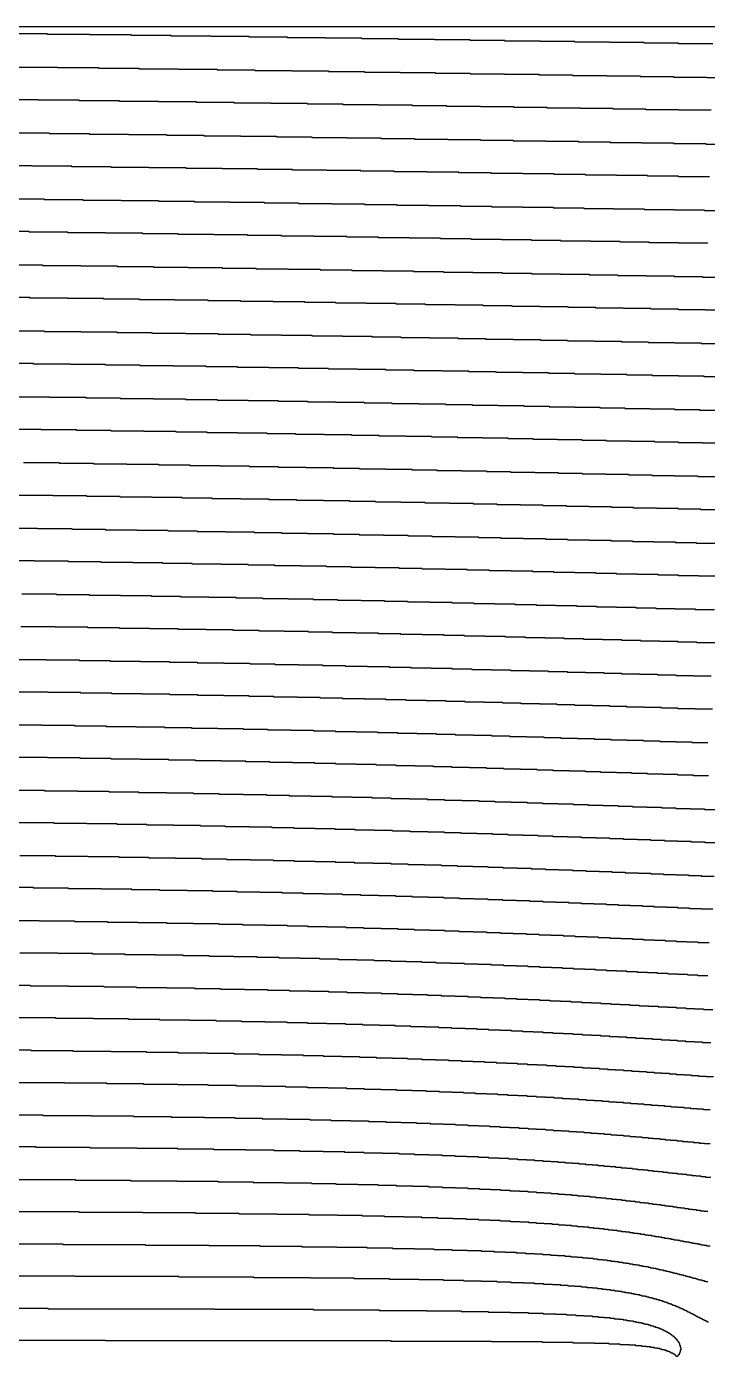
# Model space of a CAD drawing. Extents: x 600 to 5400, y 600 to 5400.
# Drawn here: x 1828 to 3055, y 3000 to 5400 of the extents above; entities that cross this region are included whole.
import ezdxf

# ---------------------------------------------------------------- set-up
doc = ezdxf.new("R2010")
doc.units = 0
doc.layers.add('LG_20_ZP600_INV_LG', color=5, linetype='CONTINUOUS')

msp = doc.modelspace()

# ---------------------------------------------------------------- linework, layer by layer
at = {"layer": 'LG_20_ZP600_INV_LG'}
for points in [[(606, 5400), (5387, 5400)], [(3065, 5369), (3003, 5369), (3003, 5370), (2941, 5370), (2941, 5371), (2879, 5371), (2879, 5372), (2816, 5372), (2816, 5373), (2754, 5373), (2754, 5374), (2690, 5374), (2690, 5375), (2627, 5375), (2627, 5376), (2563, 5376), (2563, 5377), (2498, 5377), (2498, 5378), (2432, 5378), (2432, 5379), (2366, 5379), (2366, 5380), (2298, 5380), (2298, 5381), (2229, 5381), (2229, 5382), (2160, 5382), (2160, 5383), (2088, 5383), (2088, 5384), (2016, 5384), (2016, 5385), (1941, 5385), (1941, 5386), (1865, 5386), (1865, 5387), (1787, 5387)], [(1806, 5327), (1883, 5327), (1883, 5326), (1957, 5326), (1957, 5325), (2030, 5325), (2030, 5324), (2101, 5324), (2101, 5323), (2171, 5323), (2171, 5322), (2239, 5322), (2239, 5321), (2306, 5321), (2306, 5320), (2372, 5320), (2372, 5319), (2437, 5319), (2437, 5318), (2501, 5318), (2501, 5317), (2564, 5317), (2564, 5316), (2627, 5316), (2627, 5315), (2689, 5315), (2689, 5314), (2751, 5314), (2751, 5313), (2812, 5313), (2812, 5312), (2873, 5312), (2873, 5311), (2934, 5311), (2934, 5310), (2994, 5310), (2994, 5309), (3054, 5309), (3054, 5308), (3115, 5308)], [(3062, 5249), (3003, 5249), (3003, 5250), (2944, 5250), (2944, 5251), (2885, 5251), (2885, 5252), (2826, 5252), (2826, 5253), (2766, 5253), (2766, 5254), (2706, 5254), (2706, 5255), (2646, 5255), (2646, 5256), (2585, 5256), (2585, 5257), (2523, 5257), (2523, 5258), (2461, 5258), (2461, 5259), (2398, 5259), (2398, 5260), (2334, 5260), (2334, 5261), (2268, 5261), (2268, 5262), (2202, 5262), (2202, 5263), (2134, 5263), (2134, 5264), (2065, 5264), (2065, 5265), (1995, 5265), (1995, 5266), (1922, 5266), (1922, 5267), (1848, 5267), (1848, 5268), (1772, 5268)], [(1793, 5208), (1868, 5208), (1868, 5207), (1940, 5207), (1940, 5206), (2011, 5206), (2011, 5205), (2080, 5205), (2080, 5204), (2147, 5204), (2147, 5203), (2214, 5203), (2214, 5202), (2278, 5202), (2278, 5201), (2342, 5201), (2342, 5200), (2404, 5200), (2404, 5199), (2466, 5199), (2466, 5198), (2527, 5198), (2527, 5197), (2587, 5197), (2587, 5196), (2646, 5196), (2646, 5195), (2705, 5195), (2705, 5194), (2764, 5194), (2764, 5193), (2822, 5193), (2822, 5192), (2880, 5192), (2880, 5191), (2937, 5191), (2937, 5190), (2994, 5190), (2994, 5189), (3052, 5189), (3052, 5188), (3109, 5188)], [(3059, 5129), (3003, 5129), (3003, 5130), (2947, 5130), (2947, 5131), (2891, 5131), (2891, 5132), (2835, 5132), (2835, 5133), (2779, 5133), (2779, 5134), (2722, 5134), (2722, 5135), (2665, 5135), (2665, 5136), (2607, 5136), (2607, 5137), (2549, 5137), (2549, 5138), (2490, 5138), (2490, 5139), (2430, 5139), (2430, 5140), (2369, 5140), (2369, 5141), (2307, 5141), (2307, 5142), (2244, 5142), (2244, 5143), (2180, 5143), (2180, 5144), (2115, 5144), (2115, 5145), (2048, 5145), (2048, 5146), (1980, 5146), (1980, 5147), (1909, 5147), (1909, 5148), (1837, 5148), (1837, 5149), (1763, 5149)], [(1786, 5089), (1859, 5089), (1859, 5088), (1929, 5088), (1929, 5087), (1998, 5087), (1998, 5086), (2065, 5086), (2065, 5085), (2130, 5085), (2130, 5084), (2194, 5084), (2194, 5083), (2256, 5083), (2256, 5082), (2318, 5082), (2318, 5081), (2378, 5081), (2378, 5080), (2437, 5080), (2437, 5079), (2495, 5079), (2495, 5078), (2553, 5078), (2553, 5077), (2610, 5077), (2610, 5076), (2666, 5076), (2666, 5075), (2722, 5075), (2722, 5074), (2777, 5074), (2777, 5073), (2832, 5073), (2832, 5072), (2886, 5072), (2886, 5071), (2941, 5071), (2941, 5070), (2995, 5070), (2995, 5069), (3049, 5069), (3049, 5068), (3103, 5068)], [(3056, 5009), (3003, 5009), (3003, 5010), (2950, 5010), (2950, 5011), (2898, 5011), (2898, 5012), (2845, 5012), (2845, 5013), (2791, 5013), (2791, 5014), (2738, 5014), (2738, 5015), (2684, 5015), (2684, 5016), (2629, 5016), (2629, 5017), (2574, 5017), (2574, 5018), (2518, 5018), (2518, 5019), (2462, 5019), (2462, 5020), (2405, 5020), (2405, 5021), (2346, 5021), (2346, 5022), (2287, 5022), (2287, 5023), (2226, 5023), (2226, 5024), (2165, 5024), (2165, 5025), (2101, 5025), (2101, 5026), (2037, 5026), (2037, 5027), (1970, 5027), (1970, 5028), (1902, 5028), (1902, 5029), (1832, 5029), (1832, 5030), (1759, 5030)], [(1785, 4970), (1856, 4970), (1856, 4969), (1925, 4969), (1925, 4968), (1991, 4968), (1991, 4967), (2056, 4967), (2056, 4966), (2119, 4966), (2119, 4965), (2180, 4965), (2180, 4964), (2241, 4964), (2241, 4963), (2299, 4963), (2299, 4962), (2357, 4962), (2357, 4961), (2414, 4961), (2414, 4960), (2470, 4960), (2470, 4959), (2525, 4959), (2525, 4958), (2579, 4958), (2579, 4957), (2632, 4957), (2632, 4956), (2685, 4956), (2685, 4955), (2738, 4955), (2738, 4954), (2790, 4954), (2790, 4953), (2842, 4953), (2842, 4952), (2893, 4952), (2893, 4951), (2944, 4951), (2944, 4950), (2995, 4950), (2995, 4949), (3046, 4949), (3046, 4948), (3097, 4948)], [(3102, 4888), (3052, 4888), (3052, 4889), (3003, 4889), (3003, 4890), (2953, 4890), (2953, 4891), (2904, 4891), (2904, 4892), (2854, 4892), (2854, 4893), (2804, 4893), (2804, 4894), (2753, 4894), (2753, 4895), (2703, 4895), (2703, 4896), (2651, 4896), (2651, 4897), (2600, 4897), (2600, 4898), (2547, 4898), (2547, 4899), (2494, 4899), (2494, 4900), (2440, 4900), (2440, 4901), (2385, 4901), (2385, 4902), (2329, 4902), (2329, 4903), (2272, 4903), (2272, 4904), (2214, 4904), (2214, 4905), (2155, 4905), (2155, 4906), (2094, 4906), (2094, 4907), (2031, 4907), (2031, 4908), (1967, 4908), (1967, 4909), (1901, 4909), (1901, 4910), (1833, 4910), (1833, 4911), (1762, 4911)], [(1791, 4851), (1859, 4851), (1859, 4850), (1926, 4850), (1926, 4849), (1990, 4849), (1990, 4848), (2053, 4848), (2053, 4847), (2114, 4847), (2114, 4846), (2173, 4846), (2173, 4845), (2231, 4845), (2231, 4844), (2287, 4844), (2287, 4843), (2342, 4843), (2342, 4842), (2397, 4842), (2397, 4841), (2450, 4841), (2450, 4840), (2502, 4840), (2502, 4839), (2554, 4839), (2554, 4838), (2605, 4838), (2605, 4837), (2655, 4837), (2655, 4836), (2705, 4836), (2705, 4835), (2754, 4835), (2754, 4834), (2803, 4834), (2803, 4833), (2851, 4833), (2851, 4832), (2900, 4832), (2900, 4831), (2948, 4831), (2948, 4830), (2996, 4830), (2996, 4829), (3044, 4829), (3044, 4828), (3091, 4828)], [(3095, 4768), (3049, 4768), (3049, 4769), (3003, 4769), (3003, 4770), (2956, 4770), (2956, 4771), (2910, 4771), (2910, 4772), (2863, 4772), (2863, 4773), (2816, 4773), (2816, 4774), (2769, 4774), (2769, 4775), (2722, 4775), (2722, 4776), (2674, 4776), (2674, 4777), (2625, 4777), (2625, 4778), (2576, 4778), (2576, 4779), (2526, 4779), (2526, 4780), (2475, 4780), (2475, 4781), (2424, 4781), (2424, 4782), (2372, 4782), (2372, 4783), (2318, 4783), (2318, 4784), (2264, 4784), (2264, 4785), (2208, 4785), (2208, 4786), (2151, 4786), (2151, 4787), (2092, 4787), (2092, 4788), (2032, 4788), (2032, 4789), (1970, 4789), (1970, 4790), (1906, 4790), (1906, 4791), (1840, 4791), (1840, 4792), (1772, 4792)], [(1803, 4732), (1869, 4732), (1869, 4731), (1934, 4731), (1934, 4730), (1996, 4730), (1996, 4729), (2056, 4729), (2056, 4728), (2114, 4728), (2114, 4727), (2171, 4727), (2171, 4726), (2227, 4726), (2227, 4725), (2281, 4725), (2281, 4724), (2334, 4724), (2334, 4723), (2385, 4723), (2385, 4722), (2436, 4722), (2436, 4721), (2486, 4721), (2486, 4720), (2535, 4720), (2535, 4719), (2583, 4719), (2583, 4718), (2631, 4718), (2631, 4717), (2678, 4717), (2678, 4716), (2724, 4716), (2724, 4715), (2770, 4715), (2770, 4714), (2816, 4714), (2816, 4713), (2861, 4713), (2861, 4712), (2906, 4712), (2906, 4711), (2951, 4711), (2951, 4710), (2996, 4710), (2996, 4709), (3041, 4709), (3041, 4708), (3086, 4708)], [(3089, 4648), (3046, 4648), (3046, 4649), (3003, 4649), (3003, 4650), (2960, 4650), (2960, 4651), (2916, 4651), (2916, 4652), (2873, 4652), (2873, 4653), (2829, 4653), (2829, 4654), (2785, 4654), (2785, 4655), (2741, 4655), (2741, 4656), (2696, 4656), (2696, 4657), (2650, 4657), (2650, 4658), (2605, 4658), (2605, 4659), (2558, 4659), (2558, 4660), (2511, 4660), (2511, 4661), (2463, 4661), (2463, 4662), (2414, 4662), (2414, 4663), (2364, 4663), (2364, 4664), (2313, 4664), (2313, 4665), (2261, 4665), (2261, 4666), (2208, 4666), (2208, 4667), (2153, 4667), (2153, 4668), (2097, 4668), (2097, 4669), (2039, 4669), (2039, 4670), (1980, 4670), (1980, 4671), (1918, 4671), (1918, 4672), (1854, 4672), (1854, 4673), (1788, 4673)], [(1822, 4613), (1886, 4613), (1886, 4612), (1948, 4612), (1948, 4611), (2008, 4611), (2008, 4610), (2065, 4610), (2065, 4609), (2122, 4609), (2122, 4608), (2176, 4608), (2176, 4607), (2229, 4607), (2229, 4606), (2281, 4606), (2281, 4605), (2331, 4605), (2331, 4604), (2380, 4604), (2380, 4603), (2428, 4603), (2428, 4602), (2475, 4602), (2475, 4601), (2522, 4601), (2522, 4600), (2567, 4600), (2567, 4599), (2612, 4599), (2612, 4598), (2657, 4598), (2657, 4597), (2700, 4597), (2700, 4596), (2744, 4596), (2744, 4595), (2786, 4595), (2786, 4594), (2829, 4594), (2829, 4593), (2871, 4593), (2871, 4592), (2913, 4592), (2913, 4591), (2955, 4591), (2955, 4590), (2996, 4590), (2996, 4589), (3038, 4589), (3038, 4588), (3080, 4588)], [(3083, 4528), (3043, 4528), (3043, 4529), (3003, 4529), (3003, 4530), (2963, 4530), (2963, 4531), (2922, 4531), (2922, 4532), (2882, 4532), (2882, 4533), (2841, 4533), (2841, 4534), (2801, 4534), (2801, 4535), (2759, 4535), (2759, 4536), (2718, 4536), (2718, 4537), (2676, 4537), (2676, 4538), (2633, 4538), (2633, 4539), (2590, 4539), (2590, 4540), (2546, 4540), (2546, 4541), (2502, 4541), (2502, 4542), (2457, 4542), (2457, 4543), (2410, 4543), (2410, 4544), (2363, 4544), (2363, 4545), (2315, 4545), (2315, 4546), (2265, 4546), (2265, 4547), (2214, 4547), (2214, 4548), (2162, 4548), (2162, 4549), (2108, 4549), (2108, 4550), (2053, 4550), (2053, 4551), (1996, 4551), (1996, 4552), (1936, 4552), (1936, 4553), (1875, 4553), (1875, 4554), (1811, 4554)], [(1783, 4495), (1847, 4495), (1847, 4494), (1909, 4494), (1909, 4493), (1969, 4493), (1969, 4492), (2026, 4492), (2026, 4491), (2082, 4491), (2082, 4490), (2135, 4490), (2135, 4489), (2187, 4489), (2187, 4488), (2238, 4488), (2238, 4487), (2287, 4487), (2287, 4486), (2334, 4486), (2334, 4485), (2381, 4485), (2381, 4484), (2427, 4484), (2427, 4483), (2471, 4483), (2471, 4482), (2515, 4482), (2515, 4481), (2558, 4481), (2558, 4480), (2600, 4480), (2600, 4479), (2642, 4479), (2642, 4478), (2682, 4478), (2682, 4477), (2723, 4477), (2723, 4476), (2763, 4476), (2763, 4475), (2803, 4475), (2803, 4474), (2842, 4474), (2842, 4473), (2881, 4473), (2881, 4472), (2920, 4472), (2920, 4471), (2958, 4471), (2958, 4470), (2997, 4470), (2997, 4469), (3035, 4469), (3035, 4468), (3074, 4468)], [(3076, 4408), (3039, 4408), (3039, 4409), (3003, 4409), (3003, 4410), (2966, 4410), (2966, 4411), (2929, 4411), (2929, 4412), (2891, 4412), (2891, 4413), (2854, 4413), (2854, 4414), (2816, 4414), (2816, 4415), (2778, 4415), (2778, 4416), (2740, 4416), (2740, 4417), (2701, 4417), (2701, 4418), (2662, 4418), (2662, 4419), (2622, 4419), (2622, 4420), (2582, 4420), (2582, 4421), (2541, 4421), (2541, 4422), (2499, 4422), (2499, 4423), (2456, 4423), (2456, 4424), (2413, 4424), (2413, 4425), (2368, 4425), (2368, 4426), (2322, 4426), (2322, 4427), (2275, 4427), (2275, 4428), (2227, 4428), (2227, 4429), (2178, 4429), (2178, 4430), (2126, 4430), (2126, 4431), (2073, 4431), (2073, 4432), (2019, 4432), (2019, 4433), (1962, 4433), (1962, 4434), (1903, 4434), (1903, 4435), (1841, 4435), (1841, 4436), (1777, 4436)], [(1819, 4376), (1881, 4376), (1881, 4375), (1940, 4375), (1940, 4374), (1997, 4374), (1997, 4373), (2052, 4373), (2052, 4372), (2105, 4372), (2105, 4371), (2156, 4371), (2156, 4370), (2205, 4370), (2205, 4369), (2253, 4369), (2253, 4368), (2299, 4368), (2299, 4367), (2344, 4367), (2344, 4366), (2388, 4366), (2388, 4365), (2431, 4365), (2431, 4364), (2473, 4364), (2473, 4363), (2514, 4363), (2514, 4362), (2554, 4362), (2554, 4361), (2594, 4361), (2594, 4360), (2633, 4360), (2633, 4359), (2671, 4359), (2671, 4358), (2708, 4358), (2708, 4357), (2746, 4357), (2746, 4356), (2782, 4356), (2782, 4355), (2819, 4355), (2819, 4354), (2855, 4354), (2855, 4353), (2891, 4353), (2891, 4352), (2926, 4352), (2926, 4351), (2962, 4351), (2962, 4350), (2997, 4350), (2997, 4349), (3033, 4349), (3033, 4348), (3068, 4348)], [(3070, 4288), (3036, 4288), (3036, 4289), (3002, 4289), (3002, 4290), (2969, 4290), (2969, 4291), (2935, 4291), (2935, 4292), (2901, 4292), (2901, 4293), (2866, 4293), (2866, 4294), (2832, 4294), (2832, 4295), (2797, 4295), (2797, 4296), (2762, 4296), (2762, 4297), (2727, 4297), (2727, 4298), (2691, 4298), (2691, 4299), (2654, 4299), (2654, 4300), (2617, 4300), (2617, 4301), (2580, 4301), (2580, 4302), (2541, 4302), (2541, 4303), (2502, 4303), (2502, 4304), (2462, 4304), (2462, 4305), (2421, 4305), (2421, 4306), (2379, 4306), (2379, 4307), (2336, 4307), (2336, 4308), (2292, 4308), (2292, 4309), (2247, 4309), (2247, 4310), (2200, 4310), (2200, 4311), (2151, 4311), (2151, 4312), (2101, 4312), (2101, 4313), (2049, 4313), (2049, 4314), (1995, 4314), (1995, 4315), (1938, 4315), (1938, 4316), (1879, 4316), (1879, 4317), (1817, 4317)], [(1800, 4258), (1862, 4258), (1862, 4257), (1922, 4257), (1922, 4256), (1978, 4256), (1978, 4255), (2033, 4255), (2033, 4254), (2085, 4254), (2085, 4253), (2135, 4253), (2135, 4252), (2183, 4252), (2183, 4251), (2230, 4251), (2230, 4250), (2275, 4250), (2275, 4249), (2318, 4249), (2318, 4248), (2361, 4248), (2361, 4247), (2402, 4247), (2402, 4246), (2442, 4246), (2442, 4245), (2481, 4245), (2481, 4244), (2520, 4244), (2520, 4243), (2557, 4243), (2557, 4242), (2594, 4242), (2594, 4241), (2630, 4241), (2630, 4240), (2665, 4240), (2665, 4239), (2700, 4239), (2700, 4238), (2734, 4238), (2734, 4237), (2768, 4237), (2768, 4236), (2802, 4236), (2802, 4235), (2835, 4235), (2835, 4234), (2868, 4234), (2868, 4233), (2900, 4233), (2900, 4232), (2933, 4232), (2933, 4231), (2965, 4231), (2965, 4230), (2998, 4230), (2998, 4229), (3030, 4229), (3030, 4228), (3062, 4228)], [(3064, 4168), (3033, 4168), (3033, 4169), (3002, 4169), (3002, 4170), (2972, 4170), (2972, 4171), (2941, 4171), (2941, 4172), (2910, 4172), (2910, 4173), (2879, 4173), (2879, 4174), (2848, 4174), (2848, 4175), (2816, 4175), (2816, 4176), (2784, 4176), (2784, 4177), (2752, 4177), (2752, 4178), (2719, 4178), (2719, 4179), (2686, 4179), (2686, 4180), (2653, 4180), (2653, 4181), (2618, 4181), (2618, 4182), (2584, 4182), (2584, 4183), (2548, 4183), (2548, 4184), (2512, 4184), (2512, 4185), (2475, 4185), (2475, 4186), (2437, 4186), (2437, 4187), (2397, 4187), (2397, 4188), (2357, 4188), (2357, 4189), (2316, 4189), (2316, 4190), (2273, 4190), (2273, 4191), (2229, 4191), (2229, 4192), (2183, 4192), (2183, 4193), (2136, 4193), (2136, 4194), (2086, 4194), (2086, 4195), (2035, 4195), (2035, 4196), (1981, 4196), (1981, 4197), (1925, 4197), (1925, 4198), (1866, 4198), (1866, 4199), (1804, 4199)], [(1792, 4140), (1855, 4140), (1855, 4139), (1914, 4139), (1914, 4138), (1971, 4138), (1971, 4137), (2025, 4137), (2025, 4136), (2076, 4136), (2076, 4135), (2125, 4135), (2125, 4134), (2172, 4134), (2172, 4133), (2218, 4133), (2218, 4132), (2262, 4132), (2262, 4131), (2304, 4131), (2304, 4130), (2345, 4130), (2345, 4129), (2384, 4129), (2384, 4128), (2422, 4128), (2422, 4127), (2460, 4127), (2460, 4126), (2496, 4126), (2496, 4125), (2531, 4125), (2531, 4124), (2566, 4124), (2566, 4123), (2600, 4123), (2600, 4122), (2633, 4122), (2633, 4121), (2666, 4121), (2666, 4120), (2698, 4120), (2698, 4119), (2729, 4119), (2729, 4118), (2760, 4118), (2760, 4117), (2791, 4117), (2791, 4116), (2821, 4116), (2821, 4115), (2851, 4115), (2851, 4114), (2881, 4114), (2881, 4113), (2910, 4113), (2910, 4112), (2940, 4112), (2940, 4111), (2969, 4111), (2969, 4110), (2998, 4110), (2998, 4109), (3027, 4109), (3027, 4108), (3056, 4108)], [(3057, 4048), (3030, 4048), (3030, 4049), (3002, 4049), (3002, 4050), (2975, 4050), (2975, 4051), (2947, 4051), (2947, 4052), (2919, 4052), (2919, 4053), (2891, 4053), (2891, 4054), (2863, 4054), (2863, 4055), (2835, 4055), (2835, 4056), (2806, 4056), (2806, 4057), (2777, 4057), (2777, 4058), (2748, 4058), (2748, 4059), (2718, 4059), (2718, 4060), (2688, 4060), (2688, 4061), (2657, 4061), (2657, 4062), (2626, 4062), (2626, 4063), (2594, 4063), (2594, 4064), (2561, 4064), (2561, 4065), (2528, 4065), (2528, 4066), (2494, 4066), (2494, 4067), (2458, 4067), (2458, 4068), (2422, 4068), (2422, 4069), (2385, 4069), (2385, 4070), (2347, 4070), (2347, 4071), (2307, 4071), (2307, 4072), (2266, 4072), (2266, 4073), (2223, 4073), (2223, 4074), (2178, 4074), (2178, 4075), (2132, 4075), (2132, 4076), (2084, 4076), (2084, 4077), (2033, 4077), (2033, 4078), (1980, 4078), (1980, 4079), (1924, 4079), (1924, 4080), (1865, 4080), (1865, 4081), (1803, 4081)], [(1797, 4022), (1860, 4022), (1860, 4021), (1920, 4021), (1920, 4020), (1976, 4020), (1976, 4019), (2029, 4019), (2029, 4018), (2080, 4018), (2080, 4017), (2128, 4017), (2128, 4016), (2174, 4016), (2174, 4015), (2218, 4015), (2218, 4014), (2260, 4014), (2260, 4013), (2301, 4013), (2301, 4012), (2340, 4012), (2340, 4011), (2378, 4011), (2378, 4010), (2414, 4010), (2414, 4009), (2450, 4009), (2450, 4008), (2484, 4008), (2484, 4007), (2517, 4007), (2517, 4006), (2550, 4006), (2550, 4005), (2581, 4005), (2581, 4004), (2612, 4004), (2612, 4003), (2643, 4003), (2643, 4002), (2672, 4002), (2672, 4001), (2701, 4001), (2701, 4000), (2730, 4000), (2730, 3999), (2758, 3999), (2758, 3998), (2786, 3998), (2786, 3997), (2813, 3997), (2813, 3996), (2840, 3996), (2840, 3995), (2867, 3995), (2867, 3994), (2894, 3994), (2894, 3993), (2920, 3993), (2920, 3992), (2946, 3992), (2946, 3991), (2972, 3991), (2972, 3990), (2998, 3990), (2998, 3989), (3024, 3989), (3024, 3988), (3050, 3988), (3050, 3987), (3076, 3987)], [(3075, 3927), (3051, 3927), (3051, 3928), (3026, 3928), (3026, 3929), (3002, 3929), (3002, 3930), (2978, 3930), (2978, 3931), (2953, 3931), (2953, 3932), (2929, 3932), (2929, 3933), (2904, 3933), (2904, 3934), (2879, 3934), (2879, 3935), (2854, 3935), (2854, 3936), (2828, 3936), (2828, 3937), (2803, 3937), (2803, 3938), (2777, 3938), (2777, 3939), (2750, 3939), (2750, 3940), (2723, 3940), (2723, 3941), (2696, 3941), (2696, 3942), (2668, 3942), (2668, 3943), (2640, 3943), (2640, 3944), (2611, 3944), (2611, 3945), (2581, 3945), (2581, 3946), (2551, 3946), (2551, 3947), (2519, 3947), (2519, 3948), (2487, 3948), (2487, 3949), (2454, 3949), (2454, 3950), (2420, 3950), (2420, 3951), (2384, 3951), (2384, 3952), (2348, 3952), (2348, 3953), (2310, 3953), (2310, 3954), (2270, 3954), (2270, 3955), (2229, 3955), (2229, 3956), (2186, 3956), (2186, 3957), (2141, 3957), (2141, 3958), (2093, 3958), (2093, 3959), (2044, 3959), (2044, 3960), (1991, 3960), (1991, 3961), (1936, 3961), (1936, 3962), (1877, 3962), (1877, 3963), (1814, 3963)], [(1815, 3904), (1879, 3904), (1879, 3903), (1938, 3903), (1938, 3902), (1994, 3902), (1994, 3901), (2047, 3901), (2047, 3900), (2096, 3900), (2096, 3899), (2143, 3899), (2143, 3898), (2188, 3898), (2188, 3897), (2231, 3897), (2231, 3896), (2272, 3896), (2272, 3895), (2310, 3895), (2310, 3894), (2348, 3894), (2348, 3893), (2384, 3893), (2384, 3892), (2418, 3892), (2418, 3891), (2452, 3891), (2452, 3890), (2484, 3890), (2484, 3889), (2515, 3889), (2515, 3888), (2545, 3888), (2545, 3887), (2575, 3887), (2575, 3886), (2604, 3886), (2604, 3885), (2632, 3885), (2632, 3884), (2659, 3884), (2659, 3883), (2686, 3883), (2686, 3882), (2712, 3882), (2712, 3881), (2737, 3881), (2737, 3880), (2763, 3880), (2763, 3879), (2787, 3879), (2787, 3878), (2812, 3878), (2812, 3877), (2836, 3877), (2836, 3876), (2860, 3876), (2860, 3875), (2883, 3875), (2883, 3874), (2907, 3874), (2907, 3873), (2930, 3873), (2930, 3872), (2953, 3872), (2953, 3871), (2976, 3871), (2976, 3870), (2999, 3870), (2999, 3869), (3021, 3869), (3021, 3868), (3044, 3868), (3044, 3867), (3067, 3867)], [(3065, 3807), (3044, 3807), (3044, 3808), (3023, 3808), (3023, 3809), (3002, 3809), (3002, 3810), (2981, 3810), (2981, 3811), (2959, 3811), (2959, 3812), (2938, 3812), (2938, 3813), (2916, 3813), (2916, 3814), (2895, 3814), (2895, 3815), (2873, 3815), (2873, 3816), (2850, 3816), (2850, 3817), (2828, 3817), (2828, 3818), (2805, 3818), (2805, 3819), (2782, 3819), (2782, 3820), (2759, 3820), (2759, 3821), (2735, 3821), (2735, 3822), (2711, 3822), (2711, 3823), (2686, 3823), (2686, 3824), (2660, 3824), (2660, 3825), (2634, 3825), (2634, 3826), (2608, 3826), (2608, 3827), (2580, 3827), (2580, 3828), (2552, 3828), (2552, 3829), (2523, 3829), (2523, 3830), (2493, 3830), (2493, 3831), (2462, 3831), (2462, 3832), (2430, 3832), (2430, 3833), (2397, 3833), (2397, 3834), (2362, 3834), (2362, 3835), (2326, 3835), (2326, 3836), (2288, 3836), (2288, 3837), (2248, 3837), (2248, 3838), (2207, 3838), (2207, 3839), (2163, 3839), (2163, 3840), (2117, 3840), (2117, 3841), (2068, 3841), (2068, 3842), (2017, 3842), (2017, 3843), (1962, 3843), (1962, 3844), (1903, 3844), (1903, 3845), (1840, 3845), (1840, 3846), (1772, 3846)], [(1781, 3787), (1850, 3787), (1850, 3786), (1914, 3786), (1914, 3785), (1973, 3785), (1973, 3784), (2028, 3784), (2028, 3783), (2080, 3783), (2080, 3782), (2128, 3782), (2128, 3781), (2174, 3781), (2174, 3780), (2217, 3780), (2217, 3779), (2258, 3779), (2258, 3778), (2297, 3778), (2297, 3777), (2334, 3777), (2334, 3776), (2369, 3776), (2369, 3775), (2403, 3775), (2403, 3774), (2435, 3774), (2435, 3773), (2467, 3773), (2467, 3772), (2497, 3772), (2497, 3771), (2526, 3771), (2526, 3770), (2554, 3770), (2554, 3769), (2581, 3769), (2581, 3768), (2607, 3768), (2607, 3767), (2633, 3767), (2633, 3766), (2657, 3766), (2657, 3765), (2682, 3765), (2682, 3764), (2705, 3764), (2705, 3763), (2728, 3763), (2728, 3762), (2751, 3762), (2751, 3761), (2773, 3761), (2773, 3760), (2795, 3760), (2795, 3759), (2816, 3759), (2816, 3758), (2838, 3758), (2838, 3757), (2858, 3757), (2858, 3756), (2879, 3756), (2879, 3755), (2899, 3755), (2899, 3754), (2920, 3754), (2920, 3753), (2940, 3753), (2940, 3752), (2959, 3752), (2959, 3751), (2979, 3751), (2979, 3750), (2999, 3750), (2999, 3749), (3018, 3749), (3018, 3748), (3038, 3748), (3038, 3747), (3058, 3747)], [(3056, 3687), (3038, 3687), (3038, 3688), (3020, 3688), (3020, 3689), (3002, 3689), (3002, 3690), (2984, 3690), (2984, 3691), (2965, 3691), (2965, 3692), (2947, 3692), (2947, 3693), (2929, 3693), (2929, 3694), (2910, 3694), (2910, 3695), (2891, 3695), (2891, 3696), (2873, 3696), (2873, 3697), (2853, 3697), (2853, 3698), (2834, 3698), (2834, 3699), (2814, 3699), (2814, 3700), (2794, 3700), (2794, 3701), (2774, 3701), (2774, 3702), (2753, 3702), (2753, 3703), (2732, 3703), (2732, 3704), (2710, 3704), (2710, 3705), (2688, 3705), (2688, 3706), (2665, 3706), (2665, 3707), (2641, 3707), (2641, 3708), (2617, 3708), (2617, 3709), (2592, 3709), (2592, 3710), (2566, 3710), (2566, 3711), (2540, 3711), (2540, 3712), (2512, 3712), (2512, 3713), (2484, 3713), (2484, 3714), (2454, 3714), (2454, 3715), (2423, 3715), (2423, 3716), (2390, 3716), (2390, 3717), (2356, 3717), (2356, 3718), (2321, 3718), (2321, 3719), (2283, 3719), (2283, 3720), (2243, 3720), (2243, 3721), (2201, 3721), (2201, 3722), (2157, 3722), (2157, 3723), (2110, 3723), (2110, 3724), (2059, 3724), (2059, 3725), (2005, 3725), (2005, 3726), (1947, 3726), (1947, 3727), (1884, 3727), (1884, 3728), (1815, 3728)], [(1758, 3670), (1834, 3670), (1834, 3669), (1903, 3669), (1903, 3668), (1967, 3668), (1967, 3667), (2025, 3667), (2025, 3666), (2080, 3666), (2080, 3665), (2130, 3665), (2130, 3664), (2177, 3664), (2177, 3663), (2221, 3663), (2221, 3662), (2262, 3662), (2262, 3661), (2301, 3661), (2301, 3660), (2338, 3660), (2338, 3659), (2372, 3659), (2372, 3658), (2405, 3658), (2405, 3657), (2437, 3657), (2437, 3656), (2467, 3656), (2467, 3655), (2496, 3655), (2496, 3654), (2523, 3654), (2523, 3653), (2550, 3653), (2550, 3652), (2575, 3652), (2575, 3651), (2600, 3651), (2600, 3650), (2623, 3650), (2623, 3649), (2646, 3649), (2646, 3648), (2669, 3648), (2669, 3647), (2690, 3647), (2690, 3646), (2711, 3646), (2711, 3645), (2732, 3645), (2732, 3644), (2752, 3644), (2752, 3643), (2771, 3643), (2771, 3642), (2790, 3642), (2790, 3641), (2809, 3641), (2809, 3640), (2828, 3640), (2828, 3639), (2846, 3639), (2846, 3638), (2863, 3638), (2863, 3637), (2881, 3637), (2881, 3636), (2898, 3636), (2898, 3635), (2915, 3635), (2915, 3634), (2932, 3634), (2932, 3633), (2949, 3633), (2949, 3632), (2966, 3632), (2966, 3631), (2983, 3631), (2983, 3630), (2999, 3630), (2999, 3629), (3016, 3629), (3016, 3628), (3032, 3628), (3032, 3627), (3048, 3627), (3048, 3626), (3065, 3626)], [(3061, 3566), (3046, 3566), (3046, 3567), (3031, 3567), (3031, 3568), (3016, 3568), (3016, 3569), (3001, 3569), (3001, 3570), (2987, 3570), (2987, 3571), (2972, 3571), (2972, 3572), (2956, 3572), (2956, 3573), (2941, 3573), (2941, 3574), (2926, 3574), (2926, 3575), (2910, 3575), (2910, 3576), (2895, 3576), (2895, 3577), (2879, 3577), (2879, 3578), (2863, 3578), (2863, 3579), (2846, 3579), (2846, 3580), (2830, 3580), (2830, 3581), (2813, 3581), (2813, 3582), (2795, 3582), (2795, 3583), (2777, 3583), (2777, 3584), (2759, 3584), (2759, 3585), (2741, 3585), (2741, 3586), (2722, 3586), (2722, 3587), (2702, 3587), (2702, 3588), (2682, 3588), (2682, 3589), (2661, 3589), (2661, 3590), (2640, 3590), (2640, 3591), (2618, 3591), (2618, 3592), (2594, 3592), (2594, 3593), (2571, 3593), (2571, 3594), (2546, 3594), (2546, 3595), (2520, 3595), (2520, 3596), (2492, 3596), (2492, 3597), (2464, 3597), (2464, 3598), (2434, 3598), (2434, 3599), (2403, 3599), (2403, 3600), (2369, 3600), (2369, 3601), (2334, 3601), (2334, 3602), (2297, 3602), (2297, 3603), (2257, 3603), (2257, 3604), (2215, 3604), (2215, 3605), (2169, 3605), (2169, 3606), (2121, 3606), (2121, 3607), (2068, 3607), (2068, 3608), (2011, 3608), (2011, 3609), (1948, 3609), (1948, 3610), (1880, 3610), (1880, 3611), (1805, 3611)], [(1749, 3553), (1835, 3553), (1835, 3552), (1911, 3552), (1911, 3551), (1980, 3551), (1980, 3550), (2043, 3550), (2043, 3549), (2100, 3549), (2100, 3548), (2153, 3548), (2153, 3547), (2201, 3547), (2201, 3546), (2246, 3546), (2246, 3545), (2287, 3545), (2287, 3544), (2326, 3544), (2326, 3543), (2362, 3543), (2362, 3542), (2396, 3542), (2396, 3541), (2428, 3541), (2428, 3540), (2458, 3540), (2458, 3539), (2487, 3539), (2487, 3538), (2514, 3538), (2514, 3537), (2540, 3537), (2540, 3536), (2565, 3536), (2565, 3535), (2588, 3535), (2588, 3534), (2611, 3534), (2611, 3533), (2632, 3533), (2632, 3532), (2653, 3532), (2653, 3531), (2674, 3531), (2674, 3530), (2693, 3530), (2693, 3529), (2712, 3529), (2712, 3528), (2730, 3528), (2730, 3527), (2748, 3527), (2748, 3526), (2765, 3526), (2765, 3525), (2782, 3525), (2782, 3524), (2798, 3524), (2798, 3523), (2814, 3523), (2814, 3522), (2830, 3522), (2830, 3521), (2845, 3521), (2845, 3520), (2860, 3520), (2860, 3519), (2875, 3519), (2875, 3518), (2889, 3518), (2889, 3517), (2904, 3517), (2904, 3516), (2918, 3516), (2918, 3515), (2932, 3515), (2932, 3514), (2945, 3514), (2945, 3513), (2959, 3513), (2959, 3512), (2973, 3512), (2973, 3511), (2986, 3511), (2986, 3510), (2999, 3510), (2999, 3509), (3013, 3509), (3013, 3508), (3026, 3508), (3026, 3507), (3039, 3507), (3039, 3506), (3053, 3506), (3053, 3505), (3066, 3505)], [(3060, 3445), (3048, 3445), (3048, 3446), (3036, 3446), (3036, 3447), (3025, 3447), (3025, 3448), (3013, 3448), (3013, 3449), (3001, 3449), (3001, 3450), (2990, 3450), (2990, 3451), (2978, 3451), (2978, 3452), (2966, 3452), (2966, 3453), (2954, 3453), (2954, 3454), (2941, 3454), (2941, 3455), (2929, 3455), (2929, 3456), (2917, 3456), (2917, 3457), (2904, 3457), (2904, 3458), (2891, 3458), (2891, 3459), (2878, 3459), (2878, 3460), (2865, 3460), (2865, 3461), (2851, 3461), (2851, 3462), (2837, 3462), (2837, 3463), (2823, 3463), (2823, 3464), (2809, 3464), (2809, 3465), (2794, 3465), (2794, 3466), (2779, 3466), (2779, 3467), (2763, 3467), (2763, 3468), (2747, 3468), (2747, 3469), (2730, 3469), (2730, 3470), (2713, 3470), (2713, 3471), (2695, 3471), (2695, 3472), (2677, 3472), (2677, 3473), (2657, 3473), (2657, 3474), (2637, 3474), (2637, 3475), (2616, 3475), (2616, 3476), (2595, 3476), (2595, 3477), (2572, 3477), (2572, 3478), (2548, 3478), (2548, 3479), (2522, 3479), (2522, 3480), (2495, 3480), (2495, 3481), (2467, 3481), (2467, 3482), (2437, 3482), (2437, 3483), (2405, 3483), (2405, 3484), (2371, 3484), (2371, 3485), (2334, 3485), (2334, 3486), (2295, 3486), (2295, 3487), (2252, 3487), (2252, 3488), (2206, 3488), (2206, 3489), (2155, 3489), (2155, 3490), (2100, 3490), (2100, 3491), (2039, 3491), (2039, 3492), (1972, 3492), (1972, 3493), (1896, 3493), (1896, 3494), (1811, 3494)], [(1758, 3436), (1857, 3436), (1857, 3435), (1944, 3435), (1944, 3434), (2020, 3434), (2020, 3433), (2088, 3433), (2088, 3432), (2148, 3432), (2148, 3431), (2203, 3431), (2203, 3430), (2252, 3430), (2252, 3429), (2297, 3429), (2297, 3428), (2338, 3428), (2338, 3427), (2376, 3427), (2376, 3426), (2412, 3426), (2412, 3425), (2444, 3425), (2444, 3424), (2475, 3424), (2475, 3423), (2503, 3423), (2503, 3422), (2530, 3422), (2530, 3421), (2555, 3421), (2555, 3420), (2579, 3420), (2579, 3419), (2601, 3419), (2601, 3418), (2623, 3418), (2623, 3417), (2643, 3417), (2643, 3416), (2662, 3416), (2662, 3415), (2681, 3415), (2681, 3414), (2698, 3414), (2698, 3413), (2715, 3413), (2715, 3412), (2732, 3412), (2732, 3411), (2747, 3411), (2747, 3410), (2763, 3410), (2763, 3409), (2777, 3409), (2777, 3408), (2792, 3408), (2792, 3407), (2805, 3407), (2805, 3406), (2819, 3406), (2819, 3405), (2832, 3405), (2832, 3404), (2844, 3404), (2844, 3403), (2857, 3403), (2857, 3402), (2869, 3402), (2869, 3401), (2881, 3401), (2881, 3400), (2892, 3400), (2892, 3399), (2904, 3399), (2904, 3398), (2915, 3398), (2915, 3397), (2926, 3397), (2926, 3396), (2937, 3396), (2937, 3395), (2948, 3395), (2948, 3394), (2958, 3394), (2958, 3393), (2969, 3393), (2969, 3392), (2979, 3392), (2979, 3391), (2989, 3391), (2989, 3390), (3000, 3390), (3000, 3389), (3010, 3389), (3010, 3388), (3020, 3388), (3020, 3387), (3030, 3387), (3030, 3386), (3040, 3386), (3040, 3385), (3050, 3385), (3050, 3384), (3060, 3384)], [(3061, 3323), (3052, 3323), (3052, 3324), (3044, 3324), (3044, 3325), (3035, 3325), (3035, 3326), (3027, 3326), (3027, 3327), (3018, 3327), (3018, 3328), (3010, 3328), (3010, 3329), (3001, 3329), (3001, 3330), (2992, 3330), (2992, 3331), (2984, 3331), (2984, 3332), (2975, 3332), (2975, 3333), (2966, 3333), (2966, 3334), (2957, 3334), (2957, 3335), (2948, 3335), (2948, 3336), (2939, 3336), (2939, 3337), (2929, 3337), (2929, 3338), (2920, 3338), (2920, 3339), (2910, 3339), (2910, 3340), (2900, 3340), (2900, 3341), (2890, 3341), (2890, 3342), (2880, 3342), (2880, 3343), (2869, 3343), (2869, 3344), (2858, 3344), (2858, 3345), (2847, 3345), (2847, 3346), (2836, 3346), (2836, 3347), (2824, 3347), (2824, 3348), (2812, 3348), (2812, 3349), (2799, 3349), (2799, 3350), (2786, 3350), (2786, 3351), (2773, 3351), (2773, 3352), (2759, 3352), (2759, 3353), (2744, 3353), (2744, 3354), (2729, 3354), (2729, 3355), (2713, 3355), (2713, 3356), (2697, 3356), (2697, 3357), (2679, 3357), (2679, 3358), (2661, 3358), (2661, 3359), (2642, 3359), (2642, 3360), (2621, 3360), (2621, 3361), (2600, 3361), (2600, 3362), (2577, 3362), (2577, 3363), (2553, 3363), (2553, 3364), (2527, 3364), (2527, 3365), (2499, 3365), (2499, 3366), (2469, 3366), (2469, 3367), (2436, 3367), (2436, 3368), (2401, 3368), (2401, 3369), (2362, 3369), (2362, 3370), (2320, 3370), (2320, 3371), (2274, 3371), (2274, 3372), (2222, 3372), (2222, 3373), (2165, 3373), (2165, 3374), (2100, 3374), (2100, 3375), (2026, 3375), (2026, 3376), (1942, 3376), (1942, 3377), (1844, 3377), (1844, 3378), (1730, 3378)], [(1796, 3319), (1915, 3319), (1915, 3318), (2015, 3318), (2015, 3317), (2099, 3317), (2099, 3316), (2172, 3316), (2172, 3315), (2236, 3315), (2236, 3314), (2291, 3314), (2291, 3313), (2341, 3313), (2341, 3312), (2385, 3312), (2385, 3311), (2425, 3311), (2425, 3310), (2461, 3310), (2461, 3309), (2494, 3309), (2494, 3308), (2524, 3308), (2524, 3307), (2552, 3307), (2552, 3306), (2577, 3306), (2577, 3305), (2601, 3305), (2601, 3304), (2623, 3304), (2623, 3303), (2644, 3303), (2644, 3302), (2664, 3302), (2664, 3301), (2682, 3301), (2682, 3300), (2699, 3300), (2699, 3299), (2716, 3299), (2716, 3298), (2731, 3298), (2731, 3297), (2746, 3297), (2746, 3296), (2760, 3296), (2760, 3295), (2773, 3295), (2773, 3294), (2786, 3294), (2786, 3293), (2798, 3293), (2798, 3292), (2810, 3292), (2810, 3291), (2821, 3291), (2821, 3290), (2832, 3290), (2832, 3289), (2843, 3289), (2843, 3288), (2853, 3288), (2853, 3287), (2863, 3287), (2863, 3286), (2872, 3286), (2872, 3285), (2882, 3285), (2882, 3284), (2891, 3284), (2891, 3283), (2900, 3283), (2900, 3282), (2908, 3282), (2908, 3281), (2917, 3281), (2917, 3280), (2925, 3280), (2925, 3279), (2933, 3279), (2933, 3278), (2941, 3278), (2941, 3277), (2949, 3277), (2949, 3276), (2956, 3276), (2956, 3275), (2964, 3275), (2964, 3274), (2971, 3274), (2971, 3273), (2978, 3273), (2978, 3272), (2986, 3272), (2986, 3271), (2993, 3271), (2993, 3270), (3000, 3270), (3000, 3269), (3007, 3269), (3007, 3268), (3014, 3268), (3014, 3267), (3021, 3267), (3021, 3266), (3028, 3266), (3028, 3265), (3035, 3265), (3035, 3264), (3042, 3264), (3042, 3263), (3049, 3263), (3049, 3262), (3056, 3262)], [(3060, 3199), (3054, 3199), (3054, 3200), (3049, 3200), (3049, 3201), (3044, 3201), (3044, 3202), (3039, 3202), (3039, 3203), (3033, 3203), (3033, 3204), (3028, 3204), (3028, 3205), (3023, 3205), (3023, 3206), (3017, 3206), (3017, 3207), (3012, 3207), (3012, 3208), (3006, 3208), (3006, 3209), (3001, 3209), (3001, 3210), (2995, 3210), (2995, 3211), (2990, 3211), (2990, 3212), (2984, 3212), (2984, 3213), (2978, 3213), (2978, 3214), (2973, 3214), (2973, 3215), (2967, 3215), (2967, 3216), (2961, 3216), (2961, 3217), (2955, 3217), (2955, 3218), (2948, 3218), (2948, 3219), (2942, 3219), (2942, 3220), (2935, 3220), (2935, 3221), (2929, 3221), (2929, 3222), (2922, 3222), (2922, 3223), (2915, 3223), (2915, 3224), (2908, 3224), (2908, 3225), (2900, 3225), (2900, 3226), (2893, 3226), (2893, 3227), (2885, 3227), (2885, 3228), (2877, 3228), (2877, 3229), (2868, 3229), (2868, 3230), (2860, 3230), (2860, 3231), (2850, 3231), (2850, 3232), (2841, 3232), (2841, 3233), (2831, 3233), (2831, 3234), (2821, 3234), (2821, 3235), (2810, 3235), (2810, 3236), (2799, 3236), (2799, 3237), (2787, 3237), (2787, 3238), (2775, 3238), (2775, 3239), (2761, 3239), (2761, 3240), (2747, 3240), (2747, 3241), (2733, 3241), (2733, 3242), (2717, 3242), (2717, 3243), (2700, 3243), (2700, 3244), (2682, 3244), (2682, 3245), (2663, 3245), (2663, 3246), (2643, 3246), (2643, 3247), (2620, 3247), (2620, 3248), (2596, 3248), (2596, 3249), (2569, 3249), (2569, 3250), (2540, 3250), (2540, 3251), (2508, 3251), (2508, 3252), (2473, 3252), (2473, 3253), (2433, 3253), (2433, 3254), (2388, 3254), (2388, 3255), (2337, 3255), (2337, 3256), (2279, 3256), (2279, 3257), (2211, 3257), (2211, 3258), (2132, 3258), (2132, 3259), (2037, 3259), (2037, 3260), (1922, 3260), (1922, 3261), (1779, 3261)], [(1695, 3203), (1893, 3203), (1893, 3202), (2041, 3202), (2041, 3201), (2156, 3201), (2156, 3200), (2248, 3200), (2248, 3199), (2324, 3199), (2324, 3198), (2387, 3198), (2387, 3197), (2441, 3197), (2441, 3196), (2487, 3196), (2487, 3195), (2527, 3195), (2527, 3194), (2562, 3194), (2562, 3193), (2594, 3193), (2594, 3192), (2622, 3192), (2622, 3191), (2647, 3191), (2647, 3190), (2670, 3190), (2670, 3189), (2691, 3189), (2691, 3188), (2710, 3188), (2710, 3187), (2727, 3187), (2727, 3186), (2743, 3186), (2743, 3185), (2758, 3185), (2758, 3184), (2772, 3184), (2772, 3183), (2785, 3183), (2785, 3182), (2798, 3182), (2798, 3181), (2809, 3181), (2809, 3180), (2820, 3180), (2820, 3179), (2830, 3179), (2830, 3178), (2840, 3178), (2840, 3177), (2849, 3177), (2849, 3176), (2857, 3176), (2857, 3175), (2866, 3175), (2866, 3174), (2874, 3174), (2874, 3173), (2881, 3173), (2881, 3172), (2888, 3172), (2888, 3171), (2895, 3171), (2895, 3170), (2902, 3170), (2902, 3169), (2908, 3169), (2908, 3168), (2914, 3168), (2914, 3167), (2920, 3167), (2920, 3166), (2926, 3166), (2926, 3165), (2932, 3165), (2932, 3164), (2937, 3164), (2937, 3163), (2942, 3163), (2942, 3162), (2948, 3162), (2948, 3161), (2952, 3161), (2952, 3160), (2957, 3160), (2957, 3159), (2962, 3159), (2962, 3158), (2967, 3158), (2967, 3157), (2971, 3157), (2971, 3156), (2975, 3156), (2975, 3155), (2980, 3155), (2980, 3154), (2984, 3154), (2984, 3153), (2988, 3153), (2988, 3152), (2992, 3152), (2992, 3151), (2996, 3151), (2996, 3150), (3000, 3150), (3000, 3149), (3004, 3149), (3004, 3148), (3008, 3148), (3008, 3147), (3012, 3147), (3012, 3146), (3016, 3146), (3016, 3145), (3019, 3145), (3019, 3144), (3023, 3144), (3023, 3143), (3027, 3143), (3027, 3142), (3030, 3142), (3030, 3141), (3034, 3141), (3034, 3140), (3038, 3140), (3038, 3139), (3041, 3139), (3041, 3138), (3045, 3138), (3045, 3137), (3049, 3137), (3049, 3136), (3052, 3136), (3052, 3135), (3056, 3135)], [(3057, 3062), (3055, 3062), (3055, 3063), (3053, 3063), (3053, 3064), (3051, 3064), (3051, 3065), (3049, 3065), (3049, 3066), (3047, 3066), (3047, 3067), (3045, 3067), (3045, 3068), (3043, 3068), (3043, 3069), (3041, 3069), (3041, 3070), (3039, 3070), (3039, 3071), (3037, 3071), (3037, 3072), (3035, 3072), (3035, 3073), (3034, 3073), (3034, 3074), (3032, 3074), (3032, 3075), (3030, 3075), (3030, 3076), (3028, 3076), (3028, 3077), (3026, 3077), (3026, 3078), (3024, 3078), (3024, 3079), (3022, 3079), (3022, 3080), (3020, 3080), (3020, 3081), (3018, 3081), (3018, 3082), (3016, 3082), (3016, 3083), (3014, 3083), (3014, 3084), (3012, 3084), (3012, 3085), (3010, 3085), (3010, 3086), (3008, 3086), (3008, 3087), (3005, 3087), (3005, 3088), (3003, 3088), (3003, 3089), (3001, 3089), (3001, 3090), (2998, 3090), (2998, 3091), (2996, 3091), (2996, 3092), (2993, 3092), (2993, 3093), (2991, 3093), (2991, 3094), (2988, 3094), (2988, 3095), (2985, 3095), (2985, 3096), (2983, 3096), (2983, 3097), (2980, 3097), (2980, 3098), (2977, 3098), (2977, 3099), (2974, 3099), (2974, 3100), (2971, 3100), (2971, 3101), (2968, 3101), (2968, 3102), (2964, 3102), (2964, 3103), (2961, 3103), (2961, 3104), (2957, 3104), (2957, 3105), (2954, 3105), (2954, 3106), (2950, 3106), (2950, 3107), (2946, 3107), (2946, 3108), (2942, 3108), (2942, 3109), (2937, 3109), (2937, 3110), (2933, 3110), (2933, 3111), (2928, 3111), (2928, 3112), (2923, 3112), (2923, 3113), (2918, 3113), (2918, 3114), (2913, 3114), (2913, 3115), (2907, 3115), (2907, 3116), (2901, 3116), (2901, 3117), (2895, 3117), (2895, 3118), (2888, 3118), (2888, 3119), (2881, 3119), (2881, 3120), (2873, 3120), (2873, 3121), (2866, 3121), (2866, 3122), (2857, 3122), (2857, 3123), (2848, 3123), (2848, 3124), (2838, 3124), (2838, 3125), (2828, 3125), (2828, 3126), (2816, 3126), (2816, 3127), (2804, 3127), (2804, 3128), (2791, 3128), (2791, 3129), (2776, 3129), (2776, 3130), (2760, 3130), (2760, 3131), (2743, 3131), (2743, 3132), (2723, 3132), (2723, 3133), (2701, 3133), (2701, 3134), (2676, 3134), (2676, 3135), (2648, 3135), (2648, 3136), (2616, 3136), (2616, 3137), (2579, 3137), (2579, 3138), (2535, 3138), (2535, 3139), (2482, 3139), (2482, 3140), (2418, 3140), (2418, 3141), (2339, 3141), (2339, 3142), (2237, 3142), (2237, 3143), (2102, 3143), (2102, 3144), (1915, 3144), (1915, 3145), (1636, 3145)], [(1255, 3087), (1866, 3087), (1866, 3086), (2166, 3086), (2166, 3085), (2345, 3085), (2345, 3084), (2463, 3084), (2463, 3083), (2548, 3083), (2548, 3082), (2611, 3082), (2611, 3081), (2660, 3081), (2660, 3080), (2700, 3080), (2700, 3079), (2732, 3079), (2732, 3078), (2759, 3078), (2759, 3077), (2782, 3077), (2782, 3076), (2801, 3076), (2801, 3075), (2818, 3075), (2818, 3074), (2833, 3074), (2833, 3073), (2847, 3073), (2847, 3072), (2858, 3072), (2858, 3071), (2869, 3071), (2869, 3070), (2879, 3070), (2879, 3069), (2887, 3069), (2887, 3068), (2895, 3068), (2895, 3067), (2903, 3067), (2903, 3066), (2909, 3066), (2909, 3065), (2915, 3065), (2915, 3064), (2921, 3064), (2921, 3063), (2926, 3063), (2926, 3062), (2931, 3062), (2931, 3061), (2936, 3061), (2936, 3060), (2940, 3060), (2940, 3059), (2944, 3059), (2944, 3058), (2948, 3058), (2948, 3057), (2952, 3057), (2952, 3056), (2955, 3056), (2955, 3055), (2958, 3055), (2958, 3054), (2961, 3054), (2961, 3053), (2964, 3053), (2964, 3052), (2967, 3052), (2967, 3051), (2969, 3051), (2969, 3050), (2972, 3050), (2972, 3049), (2974, 3049), (2974, 3048), (2976, 3048), (2976, 3047), (2978, 3047), (2978, 3046), (2980, 3046), (2980, 3045), (2982, 3045), (2982, 3044), (2984, 3044), (2984, 3043), (2985, 3043), (2985, 3042), (2987, 3042), (2987, 3041), (2988, 3041), (2988, 3040), (2990, 3040), (2990, 3039), (2991, 3039), (2991, 3038), (2992, 3038), (2992, 3037), (2994, 3037), (2994, 3036), (2995, 3036), (2995, 3035), (2996, 3035), (2996, 3034), (2997, 3034), (2997, 3033), (2998, 3033), (2998, 3032), (2999, 3032), (2999, 3031), (3000, 3031), (3000, 3029), (3001, 3029), (3001, 3028), (3002, 3028), (3002, 3027), (3003, 3027), (3003, 3025), (3004, 3025), (3004, 3023), (3005, 3023), (3005, 3020), (3006, 3020), (3006, 3016), (3007, 3016), (3007, 3011), (3006, 3011), (3006, 3007), (3005, 3007), (3005, 3005), (3004, 3005), (3004, 3003), (3003, 3003), (3003, 3002), (3002, 3002), (3002, 3001), (3001, 3001), (3001, 3000), (2999, 3000), (2999, 3001), (2998, 3001), (2998, 3002), (2997, 3002), (2997, 3003), (2996, 3003), (2996, 3004), (2994, 3004), (2994, 3005), (2992, 3005), (2992, 3006), (2990, 3006), (2990, 3007), (2988, 3007), (2988, 3008), (2986, 3008), (2986, 3009), (2983, 3009), (2983, 3010), (2980, 3010), (2980, 3011), (2977, 3011), (2977, 3012), (2973, 3012), (2973, 3013), (2969, 3013), (2969, 3014), (2964, 3014), (2964, 3015), (2959, 3015), (2959, 3016), (2953, 3016), (2953, 3017), (2945, 3017), (2945, 3018), (2937, 3018), (2937, 3019), (2926, 3019), (2926, 3020), (2914, 3020), (2914, 3021), (2898, 3021), (2898, 3022), (2878, 3022), (2878, 3023), (2851, 3023), (2851, 3024), (2813, 3024), (2813, 3025), (2758, 3025), (2758, 3026), (2666, 3026), (2666, 3027), (2485, 3027), (2485, 3028), (1970, 3028), (1970, 3029), (600, 3029)]]:
    msp.add_lwpolyline(points, dxfattribs=at)

doc.saveas('drawing.dxf')
